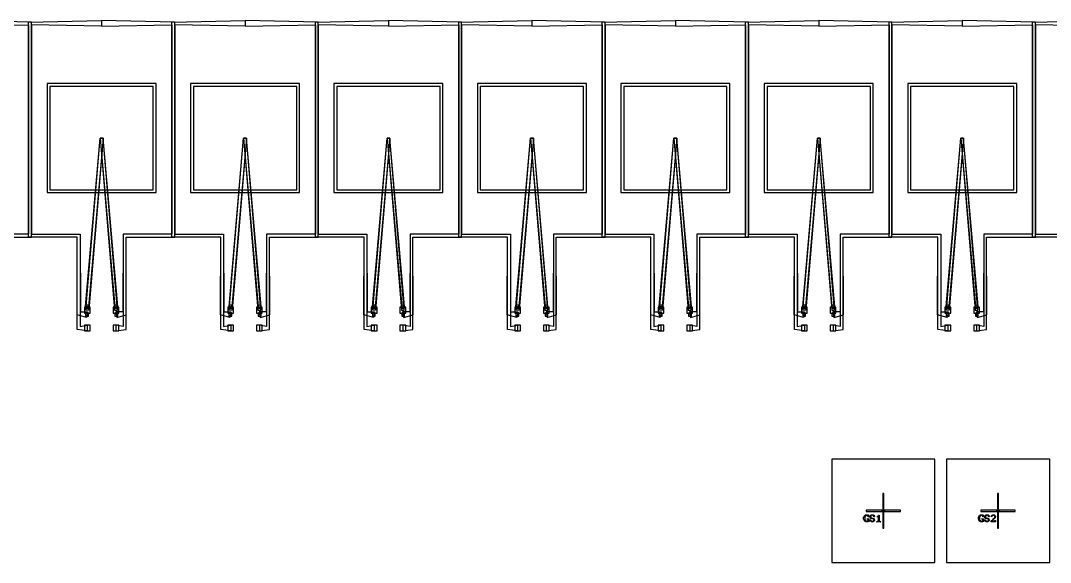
# Model space of a CAD drawing. Extents: x -3590 to 3590, y -2090 to 2775.
# Drawn here: x -1704 to 91, y -2090 to -1145 of the extents above; entities that cross this region are included whole.
import ezdxf

# ---------------------------------------------------------------- set-up
doc = ezdxf.new("R2010")
doc.units = 0

msp = doc.modelspace()

# ---------------------------------------------------------------- linework, layer by layer
at = {"layer": 'M1_Neg'}
for points in [[(-201, -1998), (-199, -1998), (-199, -1970), (-201, -1970)], [(-1, -1998), (1, -1998), (1, -1970), (-1, -1970)], [(-234.3, -2011.3), (-233.6, -2010.6), (-233.6, -2009.9), (-232.9, -2009.2), (-232.9, -2008.5), (-232.2, -2007.8), (-231.5, -2007.8), (-230.8, -2007.1), (-230.1, -2007.1), (-229.4, -2007.1), (-228.7, -2007.1), (-228, -2007.1), (-227.3, -2007.1), (-226.6, -2007.1), (-225.9, -2007.8), (-225.9, -2008.5), (-225.2, -2009.2), (-225.2, -2009.9), (-225.2, -2010.6), (-225.9, -2010.6), (-226.6, -2010.6), (-226.6, -2009.9), (-226.6, -2009.2), (-227.3, -2008.5), (-228, -2007.8), (-228.7, -2007.8), (-229.4, -2007.8), (-230.1, -2008.5), (-230.8, -2009.2), (-231.5, -2009.9), (-232.2, -2010.6), (-232.2, -2011.3), (-232.2, -2012), (-232.2, -2012.7), (-232.2, -2013.4), (-232.2, -2014.1), (-232.2, -2014.8), (-232.2, -2015.5), (-231.5, -2016.2), (-230.8, -2016.9), (-230.1, -2017.6), (-229.4, -2018.3), (-228.7, -2018.3), (-228, -2018.3), (-227.3, -2017.6), (-226.6, -2016.9), (-226.6, -2016.2), (-226.6, -2015.5), (-227.3, -2014.8), (-228, -2014.1), (-228.7, -2014.1), (-228, -2014.1), (-227.3, -2014.1), (-226.6, -2014.1), (-225.9, -2014.1), (-225.2, -2014.1), (-225.2, -2014.8), (-225.2, -2015.5), (-225.2, -2016.2), (-225.2, -2016.9), (-225.2, -2017.6), (-225.2, -2018.3), (-225.2, -2019), (-225.9, -2018.3), (-226.6, -2019), (-227.3, -2019), (-228, -2019), (-228.7, -2019), (-229.4, -2019), (-230.1, -2019), (-230.8, -2019), (-231.5, -2018.3), (-232.2, -2018.3), (-232.9, -2017.6), (-232.9, -2016.9), (-233.6, -2016.2), (-233.6, -2015.5), (-234.3, -2014.8), (-234.3, -2014.1), (-234.3, -2013.4), (-234.3, -2012.7), (-234.3, -2012), (-234.3, -2011.3)], [(-230, -2001), (-202, -2001), (-202, -1999), (-230, -1999)], [(-223.1, -2009.2), (-222.4, -2008.5), (-222.4, -2007.8), (-221.7, -2007.8), (-221, -2007.1), (-220.3, -2007.1), (-219.6, -2007.1), (-218.9, -2007.1), (-218.2, -2007.1), (-217.5, -2007.1), (-216.8, -2007.8), (-216.1, -2007.8), (-216.1, -2008.5), (-215.4, -2009.2), (-215.4, -2009.9), (-216.1, -2010.6), (-216.8, -2010.6), (-216.8, -2009.9), (-216.8, -2009.2), (-217.5, -2008.5), (-218.2, -2007.8), (-218.9, -2007.8), (-219.6, -2007.8), (-220.3, -2007.8), (-221, -2008.5), (-221.7, -2009.2), (-221.7, -2009.9), (-221.7, -2010.6), (-221.7, -2011.3), (-221, -2012), (-220.3, -2012.7), (-219.6, -2012.7), (-218.9, -2012.7), (-218.2, -2012.7), (-217.5, -2013.4), (-216.8, -2013.4), (-216.1, -2014.1), (-216.1, -2014.8), (-215.4, -2015.5), (-215.4, -2016.2), (-215.4, -2016.9), (-216.1, -2017.6), (-216.1, -2018.3), (-216.8, -2018.3), (-217.5, -2019), (-218.2, -2019), (-218.9, -2019), (-219.6, -2019), (-220.3, -2019), (-221, -2019), (-221.7, -2018.3), (-222.4, -2018.3), (-222.4, -2017.6), (-223.1, -2016.9), (-223.1, -2016.2), (-222.4, -2015.5), (-221.7, -2015.5), (-221.7, -2016.2), (-221.7, -2016.9), (-221, -2017.6), (-220.3, -2018.3), (-219.6, -2018.3), (-218.9, -2018.3), (-218.2, -2018.3), (-217.5, -2017.6), (-216.8, -2016.9), (-216.8, -2016.2), (-216.8, -2015.5), (-216.8, -2014.8), (-217.5, -2014.1), (-218.2, -2014.1), (-218.9, -2013.4), (-219.6, -2013.4), (-220.3, -2013.4), (-221, -2013.4), (-221.7, -2013.4), (-222.4, -2012.7), (-223.1, -2012), (-223.1, -2011.3), (-223.1, -2010.6), (-223.1, -2009.9), (-223.1, -2009.2)], [(-211.9, -2019), (-211.2, -2019), (-210.5, -2018.3), (-209.8, -2018.3), (-209.1, -2017.6), (-208.4, -2016.9), (-208.4, -2016.2), (-208.4, -2015.5), (-208.4, -2014.8), (-208.4, -2014.1), (-208.4, -2013.4), (-208.4, -2012.7), (-208.4, -2012), (-208.4, -2011.3), (-209.1, -2010.6), (-209.8, -2010.6), (-210.5, -2010.6), (-211.2, -2010.6), (-210.5, -2009.9), (-209.8, -2009.2), (-209.1, -2008.5), (-208.4, -2007.8), (-207.7, -2007.8), (-207, -2007.8), (-207, -2008.5), (-207, -2009.2), (-207, -2009.9), (-207, -2010.6), (-207, -2011.3), (-207, -2012), (-207, -2012.7), (-207, -2013.4), (-207, -2014.1), (-207, -2014.8), (-207, -2015.5), (-207, -2016.2), (-207, -2016.9), (-207, -2017.6), (-206.3, -2018.3), (-205.6, -2018.3), (-204.9, -2019), (-204.2, -2019), (-204.9, -2019), (-205.6, -2019), (-206.3, -2019), (-207, -2019), (-207.7, -2019), (-208.4, -2019), (-209.1, -2019), (-209.8, -2019), (-210.5, -2019), (-211.2, -2019), (-211.9, -2019)], [(-198, -1999.8), (-199.8, -1999.8), (-199.8, -1998), (-200.2, -1998), (-200.2, -1999.8), (-202, -1999.8), (-202, -2000.2), (-200.2, -2000.2), (-200.2, -2002), (-199.8, -2002), (-199.8, -2000.2), (-198, -2000.2)], [(-201, -2030), (-199, -2030), (-199, -2002), (-201, -2002)], [(-198, -2001), (-170, -2001), (-170, -1999), (-198, -1999)], [(-34.3, -2011.3), (-33.6, -2010.6), (-33.6, -2009.9), (-32.9, -2009.2), (-32.9, -2008.5), (-32.2, -2007.8), (-31.5, -2007.8), (-30.8, -2007.1), (-30.1, -2007.1), (-29.4, -2007.1), (-28.7, -2007.1), (-28, -2007.1), (-27.3, -2007.1), (-26.6, -2007.1), (-25.9, -2007.8), (-25.9, -2008.5), (-25.2, -2009.2), (-25.2, -2009.9), (-25.2, -2010.6), (-25.9, -2010.6), (-26.6, -2010.6), (-26.6, -2009.9), (-26.6, -2009.2), (-27.3, -2008.5), (-28, -2007.8), (-28.7, -2007.8), (-29.4, -2007.8), (-30.1, -2008.5), (-30.8, -2009.2), (-31.5, -2009.9), (-32.2, -2010.6), (-32.2, -2011.3), (-32.2, -2012), (-32.2, -2012.7), (-32.2, -2013.4), (-32.2, -2014.1), (-32.2, -2014.8), (-32.2, -2015.5), (-31.5, -2016.2), (-30.8, -2016.9), (-30.1, -2017.6), (-29.4, -2018.3), (-28.7, -2018.3), (-28, -2018.3), (-27.3, -2017.6), (-26.6, -2016.9), (-26.6, -2016.2), (-26.6, -2015.5), (-27.3, -2014.8), (-28, -2014.1), (-28.7, -2014.1), (-28, -2014.1), (-27.3, -2014.1), (-26.6, -2014.1), (-25.9, -2014.1), (-25.2, -2014.1), (-25.2, -2014.8), (-25.2, -2015.5), (-25.2, -2016.2), (-25.2, -2016.9), (-25.2, -2017.6), (-25.2, -2018.3), (-25.2, -2019), (-25.9, -2018.3), (-26.6, -2019), (-27.3, -2019), (-28, -2019), (-28.7, -2019), (-29.4, -2019), (-30.1, -2019), (-30.8, -2019), (-31.5, -2018.3), (-32.2, -2018.3), (-32.9, -2017.6), (-32.9, -2016.9), (-33.6, -2016.2), (-33.6, -2015.5), (-34.3, -2014.8), (-34.3, -2014.1), (-34.3, -2013.4), (-34.3, -2012.7), (-34.3, -2012), (-34.3, -2011.3)], [(-30, -2001), (-2, -2001), (-2, -1999), (-30, -1999)], [(-23.1, -2009.2), (-22.4, -2008.5), (-22.4, -2007.8), (-21.7, -2007.8), (-21, -2007.1), (-20.3, -2007.1), (-19.6, -2007.1), (-18.9, -2007.1), (-18.2, -2007.1), (-17.5, -2007.1), (-16.8, -2007.8), (-16.1, -2007.8), (-16.1, -2008.5), (-15.4, -2009.2), (-15.4, -2009.9), (-16.1, -2010.6), (-16.8, -2010.6), (-16.8, -2009.9), (-16.8, -2009.2), (-17.5, -2008.5), (-18.2, -2007.8), (-18.9, -2007.8), (-19.6, -2007.8), (-20.3, -2007.8), (-21, -2008.5), (-21.7, -2009.2), (-21.7, -2009.9), (-21.7, -2010.6), (-21.7, -2011.3), (-21, -2012), (-20.3, -2012.7), (-19.6, -2012.7), (-18.9, -2012.7), (-18.2, -2012.7), (-17.5, -2013.4), (-16.8, -2013.4), (-16.1, -2014.1), (-16.1, -2014.8), (-15.4, -2015.5), (-15.4, -2016.2), (-15.4, -2016.9), (-16.1, -2017.6), (-16.1, -2018.3), (-16.8, -2018.3), (-17.5, -2019), (-18.2, -2019), (-18.9, -2019), (-19.6, -2019), (-20.3, -2019), (-21, -2019), (-21.7, -2018.3), (-22.4, -2018.3), (-22.4, -2017.6), (-23.1, -2016.9), (-23.1, -2016.2), (-22.4, -2015.5), (-21.7, -2015.5), (-21.7, -2016.2), (-21.7, -2016.9), (-21, -2017.6), (-20.3, -2018.3), (-19.6, -2018.3), (-18.9, -2018.3), (-18.2, -2018.3), (-17.5, -2017.6), (-16.8, -2016.9), (-16.8, -2016.2), (-16.8, -2015.5), (-16.8, -2014.8), (-17.5, -2014.1), (-18.2, -2014.1), (-18.9, -2013.4), (-19.6, -2013.4), (-20.3, -2013.4), (-21, -2013.4), (-21.7, -2013.4), (-22.4, -2012.7), (-23.1, -2012), (-23.1, -2011.3), (-23.1, -2010.6), (-23.1, -2009.9), (-23.1, -2009.2)], [(-11.9, -2009.2), (-11.2, -2008.5), (-10.5, -2007.8), (-9.8, -2007.8), (-9.1, -2007.1), (-8.4, -2007.1), (-7.7, -2007.1), (-7, -2007.1), (-6.3, -2007.1), (-5.6, -2007.8), (-4.9, -2008.5), (-4.2, -2009.2), (-4.2, -2009.9), (-4.2, -2010.6), (-4.9, -2011.3), (-4.9, -2012), (-5.6, -2012.7), (-6.3, -2013.4), (-7, -2014.1), (-7.7, -2014.8), (-8.4, -2015.5), (-9.1, -2016.2), (-9.8, -2016.9), (-10.5, -2017.6), (-9.8, -2018.3), (-9.1, -2018.3), (-8.4, -2018.3), (-7.7, -2018.3), (-7, -2018.3), (-6.3, -2017.6), (-5.6, -2016.9), (-4.9, -2016.9), (-4.2, -2016.9), (-4.2, -2017.6), (-4.2, -2018.3), (-4.2, -2019), (-4.9, -2019), (-5.6, -2019), (-6.3, -2019), (-7, -2019), (-7.7, -2019), (-8.4, -2019), (-9.1, -2019), (-9.8, -2019), (-10.5, -2019), (-11.2, -2019), (-11.9, -2019), (-11.9, -2018.3), (-11.9, -2017.6), (-11.2, -2016.9), (-10.5, -2016.2), (-9.8, -2015.5), (-9.1, -2014.8), (-8.4, -2014.1), (-7.7, -2013.4), (-7, -2012.7), (-6.3, -2012), (-5.6, -2011.3), (-5.6, -2010.6), (-5.6, -2009.9), (-5.6, -2009.2), (-6.3, -2008.5), (-7, -2007.8), (-7.7, -2007.8), (-8.4, -2007.8), (-9.1, -2008.5), (-9.8, -2008.5), (-10.5, -2009.2), (-11.2, -2009.9), (-11.9, -2009.9), (-11.9, -2009.2)], [(2, -1999.8), (0.2, -1999.8), (0.2, -1998), (-0.2, -1998), (-0.2, -1999.8), (-2, -1999.8), (-2, -2000.2), (-0.2, -2000.2), (-0.2, -2002), (0.2, -2002), (0.2, -2000.2), (2, -2000.2)], [(-1, -2030), (1, -2030), (1, -2002), (-1, -2002)], [(2, -2001), (30, -2001), (30, -1999), (2, -1999)]]:
    msp.add_lwpolyline(points, close=True, dxfattribs=at)
at = {"layer": 'M2_Neg'}
for points in [[(-290, -2090), (-110, -2090), (-110, -1910), (-290, -1910)], [(-90, -2090), (90, -2090), (90, -1910), (-90, -1910)]]:
    msp.add_lwpolyline(points, close=True, dxfattribs=at)
at = {"layer": 'M2_undercutMsk'}
for points in [[(-1472.5, -1260), (-1652.5, -1260), (-1652.5, -1440), (-1472.5, -1440)], [(-1472.5, -1260), (-1652.5, -1260), (-1652.5, -1440), (-1472.5, -1440)], [(-1652.5, -1440), (-1472.5, -1440), (-1472.5, -1260), (-1652.5, -1260)], [(-1652.5, -1440), (-1472.5, -1440), (-1472.5, -1260), (-1652.5, -1260)], [(-1222.5, -1260), (-1402.5, -1260), (-1402.5, -1440), (-1222.5, -1440)], [(-1222.5, -1260), (-1402.5, -1260), (-1402.5, -1440), (-1222.5, -1440)], [(-1402.5, -1440), (-1222.5, -1440), (-1222.5, -1260), (-1402.5, -1260)], [(-1402.5, -1440), (-1222.5, -1440), (-1222.5, -1260), (-1402.5, -1260)], [(-972.5, -1260), (-1152.5, -1260), (-1152.5, -1440), (-972.5, -1440)], [(-972.5, -1260), (-1152.5, -1260), (-1152.5, -1440), (-972.5, -1440)], [(-1152.5, -1440), (-972.5, -1440), (-972.5, -1260), (-1152.5, -1260)], [(-1152.5, -1440), (-972.5, -1440), (-972.5, -1260), (-1152.5, -1260)], [(-722.5, -1260), (-902.5, -1260), (-902.5, -1440), (-722.5, -1440)], [(-722.5, -1260), (-902.5, -1260), (-902.5, -1440), (-722.5, -1440)], [(-902.5, -1440), (-722.5, -1440), (-722.5, -1260), (-902.5, -1260)], [(-902.5, -1440), (-722.5, -1440), (-722.5, -1260), (-902.5, -1260)], [(-472.5, -1260), (-652.5, -1260), (-652.5, -1440), (-472.5, -1440)], [(-472.5, -1260), (-652.5, -1260), (-652.5, -1440), (-472.5, -1440)], [(-652.5, -1440), (-472.5, -1440), (-472.5, -1260), (-652.5, -1260)], [(-652.5, -1440), (-472.5, -1440), (-472.5, -1260), (-652.5, -1260)], [(-222.5, -1260), (-402.5, -1260), (-402.5, -1440), (-222.5, -1440)], [(-222.5, -1260), (-402.5, -1260), (-402.5, -1440), (-222.5, -1440)], [(-402.5, -1440), (-222.5, -1440), (-222.5, -1260), (-402.5, -1260)], [(-402.5, -1440), (-222.5, -1440), (-222.5, -1260), (-402.5, -1260)], [(27.5, -1260), (-152.5, -1260), (-152.5, -1440), (27.5, -1440)], [(27.5, -1260), (-152.5, -1260), (-152.5, -1440), (27.5, -1440)], [(-152.5, -1440), (27.5, -1440), (27.5, -1260), (-152.5, -1260)], [(-152.5, -1440), (27.5, -1440), (27.5, -1260), (-152.5, -1260)]]:
    msp.add_lwpolyline(points, close=True, dxfattribs=at)
at = {"layer": 'metal1_BB'}
for points in [[(-1787.5, -1686), (-1770, -1683.5), (-1770, -1522.5), (-1685, -1522.5), (-1685, -1147.5), (-1812.5, -1145), (-1812.5, -1155), (-1690, -1152.5), (-1690, -1517.5), (-1775, -1517.5), (-1775, -1678.5), (-1787.5, -1676), (-1787.5, -1686)], [(-1587.5, -1686), (-1605, -1683.5), (-1605, -1522.5), (-1690, -1522.5), (-1690, -1147.5), (-1562.5, -1145), (-1562.5, -1155), (-1685, -1152.5), (-1685, -1517.5), (-1600, -1517.5), (-1600, -1678.5), (-1587.5, -1676), (-1587.5, -1686)], [(-1537.5, -1686), (-1520, -1683.5), (-1520, -1522.5), (-1435, -1522.5), (-1435, -1147.5), (-1562.5, -1145), (-1562.5, -1155), (-1440, -1152.5), (-1440, -1517.5), (-1525, -1517.5), (-1525, -1678.5), (-1537.5, -1676), (-1537.5, -1686)], [(-1337.5, -1686), (-1355, -1683.5), (-1355, -1522.5), (-1440, -1522.5), (-1440, -1147.5), (-1312.5, -1145), (-1312.5, -1155), (-1435, -1152.5), (-1435, -1517.5), (-1350, -1517.5), (-1350, -1678.5), (-1337.5, -1676), (-1337.5, -1686)], [(-1287.5, -1686), (-1270, -1683.5), (-1270, -1522.5), (-1185, -1522.5), (-1185, -1147.5), (-1312.5, -1145), (-1312.5, -1155), (-1190, -1152.5), (-1190, -1517.5), (-1275, -1517.5), (-1275, -1678.5), (-1287.5, -1676), (-1287.5, -1686)], [(-1087.5, -1686), (-1105, -1683.5), (-1105, -1522.5), (-1190, -1522.5), (-1190, -1147.5), (-1062.5, -1145), (-1062.5, -1155), (-1185, -1152.5), (-1185, -1517.5), (-1100, -1517.5), (-1100, -1678.5), (-1087.5, -1676), (-1087.5, -1686)], [(-1037.5, -1686), (-1020, -1683.5), (-1020, -1522.5), (-935, -1522.5), (-935, -1147.5), (-1062.5, -1145), (-1062.5, -1155), (-940, -1152.5), (-940, -1517.5), (-1025, -1517.5), (-1025, -1678.5), (-1037.5, -1676), (-1037.5, -1686)], [(-837.5, -1686), (-855, -1683.5), (-855, -1522.5), (-940, -1522.5), (-940, -1147.5), (-812.5, -1145), (-812.5, -1155), (-935, -1152.5), (-935, -1517.5), (-850, -1517.5), (-850, -1678.5), (-837.5, -1676), (-837.5, -1686)], [(-787.5, -1686), (-770, -1683.5), (-770, -1522.5), (-685, -1522.5), (-685, -1147.5), (-812.5, -1145), (-812.5, -1155), (-690, -1152.5), (-690, -1517.5), (-775, -1517.5), (-775, -1678.5), (-787.5, -1676), (-787.5, -1686)], [(-587.5, -1686), (-605, -1683.5), (-605, -1522.5), (-690, -1522.5), (-690, -1147.5), (-562.5, -1145), (-562.5, -1155), (-685, -1152.5), (-685, -1517.5), (-600, -1517.5), (-600, -1678.5), (-587.5, -1676), (-587.5, -1686)], [(-537.5, -1686), (-520, -1683.5), (-520, -1522.5), (-435, -1522.5), (-435, -1147.5), (-562.5, -1145), (-562.5, -1155), (-440, -1152.5), (-440, -1517.5), (-525, -1517.5), (-525, -1678.5), (-537.5, -1676), (-537.5, -1686)], [(-337.5, -1686), (-355, -1683.5), (-355, -1522.5), (-440, -1522.5), (-440, -1147.5), (-312.5, -1145), (-312.5, -1155), (-435, -1152.5), (-435, -1517.5), (-350, -1517.5), (-350, -1678.5), (-337.5, -1676), (-337.5, -1686)], [(-287.5, -1686), (-270, -1683.5), (-270, -1522.5), (-185, -1522.5), (-185, -1147.5), (-312.5, -1145), (-312.5, -1155), (-190, -1152.5), (-190, -1517.5), (-275, -1517.5), (-275, -1678.5), (-287.5, -1676), (-287.5, -1686)], [(-87.5, -1686), (-105, -1683.5), (-105, -1522.5), (-190, -1522.5), (-190, -1147.5), (-62.5, -1145), (-62.5, -1155), (-185, -1152.5), (-185, -1517.5), (-100, -1517.5), (-100, -1678.5), (-87.5, -1676), (-87.5, -1686)], [(-37.5, -1686), (-20, -1683.5), (-20, -1522.5), (65, -1522.5), (65, -1147.5), (-62.5, -1145), (-62.5, -1155), (60, -1152.5), (60, -1517.5), (-25, -1517.5), (-25, -1678.5), (-37.5, -1676), (-37.5, -1686)], [(162.5, -1686), (145, -1683.5), (145, -1522.5), (60, -1522.5), (60, -1147.5), (187.5, -1145), (187.5, -1155), (65, -1152.5), (65, -1517.5), (150, -1517.5), (150, -1678.5), (162.5, -1676), (162.5, -1686)], [(-1467.5, -1255), (-1657.5, -1255), (-1657.5, -1445), (-1467.5, -1445)], [(-1657.5, -1445), (-1467.5, -1445), (-1467.5, -1255), (-1657.5, -1255)], [(-1217.5, -1255), (-1407.5, -1255), (-1407.5, -1445), (-1217.5, -1445)], [(-1407.5, -1445), (-1217.5, -1445), (-1217.5, -1255), (-1407.5, -1255)], [(-967.5, -1255), (-1157.5, -1255), (-1157.5, -1445), (-967.5, -1445)], [(-1157.5, -1445), (-967.5, -1445), (-967.5, -1255), (-1157.5, -1255)], [(-717.5, -1255), (-907.5, -1255), (-907.5, -1445), (-717.5, -1445)], [(-907.5, -1445), (-717.5, -1445), (-717.5, -1255), (-907.5, -1255)], [(-467.5, -1255), (-657.5, -1255), (-657.5, -1445), (-467.5, -1445)], [(-657.5, -1445), (-467.5, -1445), (-467.5, -1255), (-657.5, -1255)], [(-217.5, -1255), (-407.5, -1255), (-407.5, -1445), (-217.5, -1445)], [(-407.5, -1445), (-217.5, -1445), (-217.5, -1255), (-407.5, -1255)], [(32.5, -1255), (-157.5, -1255), (-157.5, -1445), (32.5, -1445)], [(-157.5, -1445), (32.5, -1445), (32.5, -1255), (-157.5, -1255)], [(-1589.9914, -1649.7924), (-1564.9914, -1349.7924), (-1560.0086, -1350.2076), (-1585.0086, -1650.2076), (-1589.9914, -1649.7924)], [(-1535.0086, -1649.7924), (-1560.0086, -1349.7924), (-1564.9914, -1350.2076), (-1539.9914, -1650.2076), (-1535.0086, -1649.7924)], [(-1339.9914, -1649.7924), (-1314.9914, -1349.7924), (-1310.0086, -1350.2076), (-1335.0086, -1650.2076), (-1339.9914, -1649.7924)], [(-1285.0086, -1649.7924), (-1310.0086, -1349.7924), (-1314.9914, -1350.2076), (-1289.9914, -1650.2076), (-1285.0086, -1649.7924)], [(-1089.9914, -1649.7924), (-1064.9914, -1349.7924), (-1060.0086, -1350.2076), (-1085.0086, -1650.2076), (-1089.9914, -1649.7924)], [(-1035.0086, -1649.7924), (-1060.0086, -1349.7924), (-1064.9914, -1350.2076), (-1039.9914, -1650.2076), (-1035.0086, -1649.7924)], [(-839.9914, -1649.7924), (-814.9914, -1349.7924), (-810.0086, -1350.2076), (-835.0086, -1650.2076), (-839.9914, -1649.7924)], [(-785.0086, -1649.7924), (-810.0086, -1349.7924), (-814.9914, -1350.2076), (-789.9914, -1650.2076), (-785.0086, -1649.7924)], [(-589.9914, -1649.7924), (-564.9914, -1349.7924), (-560.0086, -1350.2076), (-585.0086, -1650.2076), (-589.9914, -1649.7924)], [(-535.0086, -1649.7924), (-560.0086, -1349.7924), (-564.9914, -1350.2076), (-539.9914, -1650.2076), (-535.0086, -1649.7924)], [(-339.9914, -1649.7924), (-314.9914, -1349.7924), (-310.0086, -1350.2076), (-335.0086, -1650.2076), (-339.9914, -1649.7924)], [(-285.0086, -1649.7924), (-310.0086, -1349.7924), (-314.9914, -1350.2076), (-289.9914, -1650.2076), (-285.0086, -1649.7924)], [(-89.9914, -1649.7924), (-64.9914, -1349.7924), (-60.0086, -1350.2076), (-85.0086, -1650.2076), (-89.9914, -1649.7924)], [(-35.0086, -1649.7924), (-60.0086, -1349.7924), (-64.9914, -1350.2076), (-39.9914, -1650.2076), (-35.0086, -1649.7924)], [(-1582.5, -1645), (-1592.5, -1645), (-1592.5, -1655), (-1582.5, -1655)], [(-1542.5, -1655), (-1532.5, -1655), (-1532.5, -1645), (-1542.5, -1645)], [(-1332.5, -1645), (-1342.5, -1645), (-1342.5, -1655), (-1332.5, -1655)], [(-1292.5, -1655), (-1282.5, -1655), (-1282.5, -1645), (-1292.5, -1645)], [(-1082.5, -1645), (-1092.5, -1645), (-1092.5, -1655), (-1082.5, -1655)], [(-1042.5, -1655), (-1032.5, -1655), (-1032.5, -1645), (-1042.5, -1645)], [(-832.5, -1645), (-842.5, -1645), (-842.5, -1655), (-832.5, -1655)], [(-792.5, -1655), (-782.5, -1655), (-782.5, -1645), (-792.5, -1645)], [(-582.5, -1645), (-592.5, -1645), (-592.5, -1655), (-582.5, -1655)], [(-542.5, -1655), (-532.5, -1655), (-532.5, -1645), (-542.5, -1645)], [(-332.5, -1645), (-342.5, -1645), (-342.5, -1655), (-332.5, -1655)], [(-292.5, -1655), (-282.5, -1655), (-282.5, -1645), (-292.5, -1645)], [(-82.5, -1645), (-92.5, -1645), (-92.5, -1655), (-82.5, -1655)], [(-42.5, -1655), (-32.5, -1655), (-32.5, -1645), (-42.5, -1645)], [(-1582.5, -1676), (-1592.5, -1676), (-1592.5, -1686), (-1582.5, -1686)], [(-1542.5, -1686), (-1532.5, -1686), (-1532.5, -1676), (-1542.5, -1676)], [(-1332.5, -1676), (-1342.5, -1676), (-1342.5, -1686), (-1332.5, -1686)], [(-1292.5, -1686), (-1282.5, -1686), (-1282.5, -1676), (-1292.5, -1676)], [(-1082.5, -1676), (-1092.5, -1676), (-1092.5, -1686), (-1082.5, -1686)], [(-1042.5, -1686), (-1032.5, -1686), (-1032.5, -1676), (-1042.5, -1676)], [(-832.5, -1676), (-842.5, -1676), (-842.5, -1686), (-832.5, -1686)], [(-792.5, -1686), (-782.5, -1686), (-782.5, -1676), (-792.5, -1676)], [(-582.5, -1676), (-592.5, -1676), (-592.5, -1686), (-582.5, -1686)], [(-542.5, -1686), (-532.5, -1686), (-532.5, -1676), (-542.5, -1676)], [(-332.5, -1676), (-342.5, -1676), (-342.5, -1686), (-332.5, -1686)], [(-292.5, -1686), (-282.5, -1686), (-282.5, -1676), (-292.5, -1676)], [(-82.5, -1676), (-92.5, -1676), (-92.5, -1686), (-82.5, -1686)], [(-42.5, -1686), (-32.5, -1686), (-32.5, -1676), (-42.5, -1676)]]:
    msp.add_lwpolyline(points, close=True, dxfattribs=at)
at = {"layer": 'metal2_BB'}
for points in [[(-1786.1505, -1662.9273), (-1769.5752, -1657.9637), (-1770, -1522.5), (-1685, -1522.5), (-1685, -1147.5), (-1812.5, -1145), (-1812.5, -1155), (-1690, -1152.5), (-1690, -1517.5), (-1775, -1517.5), (-1775.4248, -1653.0363), (-1787.8495, -1653.0727), (-1786.1505, -1662.9273)], [(-1588.8495, -1662.9273), (-1605.4248, -1657.9637), (-1605, -1522.5), (-1690, -1522.5), (-1690, -1147.5), (-1562.5, -1145), (-1562.5, -1155), (-1685, -1152.5), (-1685, -1517.5), (-1600, -1517.5), (-1599.5752, -1653.0363), (-1587.1505, -1653.0727), (-1588.8495, -1662.9273)], [(-1536.1505, -1662.9273), (-1519.5752, -1657.9637), (-1520, -1522.5), (-1435, -1522.5), (-1435, -1147.5), (-1562.5, -1145), (-1562.5, -1155), (-1440, -1152.5), (-1440, -1517.5), (-1525, -1517.5), (-1525.4248, -1653.0363), (-1537.8495, -1653.0727), (-1536.1505, -1662.9273)], [(-1338.8495, -1662.9273), (-1355.4248, -1657.9637), (-1355, -1522.5), (-1440, -1522.5), (-1440, -1147.5), (-1312.5, -1145), (-1312.5, -1155), (-1435, -1152.5), (-1435, -1517.5), (-1350, -1517.5), (-1349.5752, -1653.0363), (-1337.1505, -1653.0727), (-1338.8495, -1662.9273)], [(-1286.1505, -1662.9273), (-1269.5752, -1657.9637), (-1270, -1522.5), (-1185, -1522.5), (-1185, -1147.5), (-1312.5, -1145), (-1312.5, -1155), (-1190, -1152.5), (-1190, -1517.5), (-1275, -1517.5), (-1275.4248, -1653.0363), (-1287.8495, -1653.0727), (-1286.1505, -1662.9273)], [(-1088.8495, -1662.9273), (-1105.4248, -1657.9637), (-1105, -1522.5), (-1190, -1522.5), (-1190, -1147.5), (-1062.5, -1145), (-1062.5, -1155), (-1185, -1152.5), (-1185, -1517.5), (-1100, -1517.5), (-1099.5752, -1653.0363), (-1087.1505, -1653.0727), (-1088.8495, -1662.9273)], [(-1036.1505, -1662.9273), (-1019.5752, -1657.9637), (-1020, -1522.5), (-935, -1522.5), (-935, -1147.5), (-1062.5, -1145), (-1062.5, -1155), (-940, -1152.5), (-940, -1517.5), (-1025, -1517.5), (-1025.4248, -1653.0363), (-1037.8495, -1653.0727), (-1036.1505, -1662.9273)], [(-838.8495, -1662.9273), (-855.4248, -1657.9637), (-855, -1522.5), (-940, -1522.5), (-940, -1147.5), (-812.5, -1145), (-812.5, -1155), (-935, -1152.5), (-935, -1517.5), (-850, -1517.5), (-849.5752, -1653.0363), (-837.1505, -1653.0727), (-838.8495, -1662.9273)], [(-786.1505, -1662.9273), (-769.5752, -1657.9637), (-770, -1522.5), (-685, -1522.5), (-685, -1147.5), (-812.5, -1145), (-812.5, -1155), (-690, -1152.5), (-690, -1517.5), (-775, -1517.5), (-775.4248, -1653.0363), (-787.8495, -1653.0727), (-786.1505, -1662.9273)], [(-588.8495, -1662.9273), (-605.4248, -1657.9637), (-605, -1522.5), (-690, -1522.5), (-690, -1147.5), (-562.5, -1145), (-562.5, -1155), (-685, -1152.5), (-685, -1517.5), (-600, -1517.5), (-599.5752, -1653.0363), (-587.1505, -1653.0727), (-588.8495, -1662.9273)], [(-536.1505, -1662.9273), (-519.5752, -1657.9637), (-520, -1522.5), (-435, -1522.5), (-435, -1147.5), (-562.5, -1145), (-562.5, -1155), (-440, -1152.5), (-440, -1517.5), (-525, -1517.5), (-525.4248, -1653.0363), (-537.8495, -1653.0727), (-536.1505, -1662.9273)], [(-338.8495, -1662.9273), (-355.4248, -1657.9637), (-355, -1522.5), (-440, -1522.5), (-440, -1147.5), (-312.5, -1145), (-312.5, -1155), (-435, -1152.5), (-435, -1517.5), (-350, -1517.5), (-349.5752, -1653.0363), (-337.1505, -1653.0727), (-338.8495, -1662.9273)], [(-286.1505, -1662.9273), (-269.5752, -1657.9637), (-270, -1522.5), (-185, -1522.5), (-185, -1147.5), (-312.5, -1145), (-312.5, -1155), (-190, -1152.5), (-190, -1517.5), (-275, -1517.5), (-275.4248, -1653.0363), (-287.8495, -1653.0727), (-286.1505, -1662.9273)], [(-88.8495, -1662.9273), (-105.4248, -1657.9637), (-105, -1522.5), (-190, -1522.5), (-190, -1147.5), (-62.5, -1145), (-62.5, -1155), (-185, -1152.5), (-185, -1517.5), (-100, -1517.5), (-99.5752, -1653.0363), (-87.1505, -1653.0727), (-88.8495, -1662.9273)], [(-36.1505, -1662.9273), (-19.5752, -1657.9637), (-20, -1522.5), (65, -1522.5), (65, -1147.5), (-62.5, -1145), (-62.5, -1155), (60, -1152.5), (60, -1517.5), (-25, -1517.5), (-25.4248, -1653.0363), (-37.8495, -1653.0727), (-36.1505, -1662.9273)], [(161.1505, -1662.9273), (144.5752, -1657.9637), (145, -1522.5), (60, -1522.5), (60, -1147.5), (187.5, -1145), (187.5, -1155), (65, -1152.5), (65, -1517.5), (150, -1517.5), (150.4248, -1653.0363), (162.8495, -1653.0727), (161.1505, -1662.9273)], [(-1467.5, -1255), (-1657.5, -1255), (-1657.5, -1445), (-1467.5, -1445)], [(-1657.5, -1445), (-1467.5, -1445), (-1467.5, -1255), (-1657.5, -1255)], [(-1217.5, -1255), (-1407.5, -1255), (-1407.5, -1445), (-1217.5, -1445)], [(-1407.5, -1445), (-1217.5, -1445), (-1217.5, -1255), (-1407.5, -1255)], [(-967.5, -1255), (-1157.5, -1255), (-1157.5, -1445), (-967.5, -1445)], [(-1157.5, -1445), (-967.5, -1445), (-967.5, -1255), (-1157.5, -1255)], [(-717.5, -1255), (-907.5, -1255), (-907.5, -1445), (-717.5, -1445)], [(-907.5, -1445), (-717.5, -1445), (-717.5, -1255), (-907.5, -1255)], [(-467.5, -1255), (-657.5, -1255), (-657.5, -1445), (-467.5, -1445)], [(-657.5, -1445), (-467.5, -1445), (-467.5, -1255), (-657.5, -1255)], [(-217.5, -1255), (-407.5, -1255), (-407.5, -1445), (-217.5, -1445)], [(-407.5, -1445), (-217.5, -1445), (-217.5, -1255), (-407.5, -1255)], [(32.5, -1255), (-157.5, -1255), (-157.5, -1445), (32.5, -1445)], [(-157.5, -1445), (32.5, -1445), (32.5, -1255), (-157.5, -1255)], [(-1590.4906, -1643.784), (-1564.9906, -1349.784), (-1560.0094, -1350.216), (-1585.5094, -1644.216), (-1590.4906, -1643.784)], [(-1534.5094, -1643.784), (-1560.0094, -1349.784), (-1564.9906, -1350.216), (-1539.4906, -1644.216), (-1534.5094, -1643.784)], [(-1340.4906, -1643.784), (-1314.9906, -1349.784), (-1310.0094, -1350.216), (-1335.5094, -1644.216), (-1340.4906, -1643.784)], [(-1284.5094, -1643.784), (-1310.0094, -1349.784), (-1314.9906, -1350.216), (-1289.4906, -1644.216), (-1284.5094, -1643.784)], [(-1090.4906, -1643.784), (-1064.9906, -1349.784), (-1060.0094, -1350.216), (-1085.5094, -1644.216), (-1090.4906, -1643.784)], [(-1034.5094, -1643.784), (-1060.0094, -1349.784), (-1064.9906, -1350.216), (-1039.4906, -1644.216), (-1034.5094, -1643.784)], [(-840.4906, -1643.784), (-814.9906, -1349.784), (-810.0094, -1350.216), (-835.5094, -1644.216), (-840.4906, -1643.784)], [(-784.5094, -1643.784), (-810.0094, -1349.784), (-814.9906, -1350.216), (-789.4906, -1644.216), (-784.5094, -1643.784)], [(-590.4906, -1643.784), (-564.9906, -1349.784), (-560.0094, -1350.216), (-585.5094, -1644.216), (-590.4906, -1643.784)], [(-534.5094, -1643.784), (-560.0094, -1349.784), (-564.9906, -1350.216), (-539.4906, -1644.216), (-534.5094, -1643.784)], [(-340.4906, -1643.784), (-314.9906, -1349.784), (-310.0094, -1350.216), (-335.5094, -1644.216), (-340.4906, -1643.784)], [(-284.5094, -1643.784), (-310.0094, -1349.784), (-314.9906, -1350.216), (-289.4906, -1644.216), (-284.5094, -1643.784)], [(-90.4906, -1643.784), (-64.9906, -1349.784), (-60.0094, -1350.216), (-85.5094, -1644.216), (-90.4906, -1643.784)], [(-34.5094, -1643.784), (-60.0094, -1349.784), (-64.9906, -1350.216), (-39.4906, -1644.216), (-34.5094, -1643.784)], [(-1585.5, -1641.5), (-1590.5, -1641.5), (-1590.5, -1646.5), (-1585.5, -1646.5)], [(-1539.5, -1646.5), (-1534.5, -1646.5), (-1534.5, -1641.5), (-1539.5, -1641.5)], [(-1335.5, -1641.5), (-1340.5, -1641.5), (-1340.5, -1646.5), (-1335.5, -1646.5)], [(-1289.5, -1646.5), (-1284.5, -1646.5), (-1284.5, -1641.5), (-1289.5, -1641.5)], [(-1085.5, -1641.5), (-1090.5, -1641.5), (-1090.5, -1646.5), (-1085.5, -1646.5)], [(-1039.5, -1646.5), (-1034.5, -1646.5), (-1034.5, -1641.5), (-1039.5, -1641.5)], [(-835.5, -1641.5), (-840.5, -1641.5), (-840.5, -1646.5), (-835.5, -1646.5)], [(-789.5, -1646.5), (-784.5, -1646.5), (-784.5, -1641.5), (-789.5, -1641.5)], [(-585.5, -1641.5), (-590.5, -1641.5), (-590.5, -1646.5), (-585.5, -1646.5)], [(-539.5, -1646.5), (-534.5, -1646.5), (-534.5, -1641.5), (-539.5, -1641.5)], [(-335.5, -1641.5), (-340.5, -1641.5), (-340.5, -1646.5), (-335.5, -1646.5)], [(-289.5, -1646.5), (-284.5, -1646.5), (-284.5, -1641.5), (-289.5, -1641.5)], [(-85.5, -1641.5), (-90.5, -1641.5), (-90.5, -1646.5), (-85.5, -1646.5)], [(-39.5, -1646.5), (-34.5, -1646.5), (-34.5, -1641.5), (-39.5, -1641.5)], [(-1585.5, -1655.5), (-1590.5, -1655.5), (-1590.5, -1660.5), (-1585.5, -1660.5)], [(-1539.5, -1660.5), (-1534.5, -1660.5), (-1534.5, -1655.5), (-1539.5, -1655.5)], [(-1335.5, -1655.5), (-1340.5, -1655.5), (-1340.5, -1660.5), (-1335.5, -1660.5)], [(-1289.5, -1660.5), (-1284.5, -1660.5), (-1284.5, -1655.5), (-1289.5, -1655.5)], [(-1085.5, -1655.5), (-1090.5, -1655.5), (-1090.5, -1660.5), (-1085.5, -1660.5)], [(-1039.5, -1660.5), (-1034.5, -1660.5), (-1034.5, -1655.5), (-1039.5, -1655.5)], [(-835.5, -1655.5), (-840.5, -1655.5), (-840.5, -1660.5), (-835.5, -1660.5)], [(-789.5, -1660.5), (-784.5, -1660.5), (-784.5, -1655.5), (-789.5, -1655.5)], [(-585.5, -1655.5), (-590.5, -1655.5), (-590.5, -1660.5), (-585.5, -1660.5)], [(-539.5, -1660.5), (-534.5, -1660.5), (-534.5, -1655.5), (-539.5, -1655.5)], [(-335.5, -1655.5), (-340.5, -1655.5), (-340.5, -1660.5), (-335.5, -1660.5)], [(-289.5, -1660.5), (-284.5, -1660.5), (-284.5, -1655.5), (-289.5, -1655.5)], [(-85.5, -1655.5), (-90.5, -1655.5), (-90.5, -1660.5), (-85.5, -1660.5)], [(-39.5, -1660.5), (-34.5, -1660.5), (-34.5, -1655.5), (-39.5, -1655.5)]]:
    msp.add_lwpolyline(points, close=True, dxfattribs=at)

doc.saveas('drawing.dxf')
